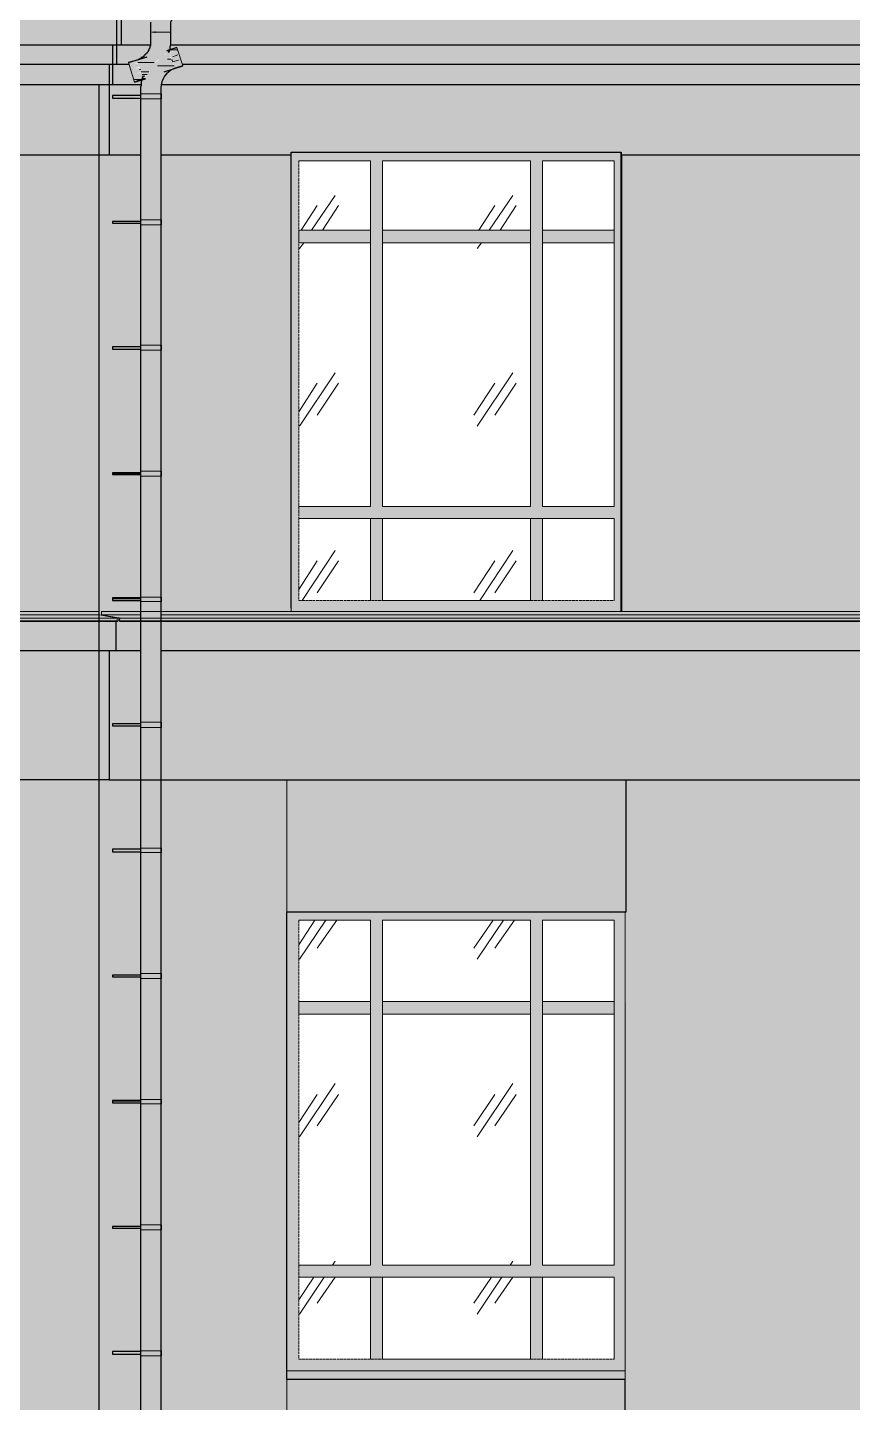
# Model space of a CAD drawing. Header units: millimetres. Extents: x -11345 to 411485, y -9810 to 73012.
# Drawn here: x 298521 to 302648, y 7960 to 14842 of the extents above; entities that cross this region are included whole.
import ezdxf

# ---------------------------------------------------------------- set-up
doc = ezdxf.new("R2010")
doc.units = ezdxf.units.MM
doc.linetypes.add('PDF_IMPORT', pattern=[1, 0.8, -0.2])
for name, color, linetype in [('PDF _Линии', 7, 'Continuous'), ('PDF _Стены внутренние', 7, 'Continuous'), ('PDF _Стены наружные', 7, 'Continuous')]:
    doc.layers.add(name, color=color, linetype=linetype)
for name, color, linetype, true_color in [('PDF _Обобщенные модели', 7, 'Continuous', 0xb5bcbf), ('PDF _Ограждение', 7, 'Continuous', 0x7f7f7f), ('PDF _Окна', 7, 'Continuous', 0x383e42), ('PDF _Стены штриховка поверхности', 7, 'Continuous', 0xcacbcc)]:
    doc.layers.add(name, color=color, linetype=linetype, true_color=true_color)

msp = doc.modelspace()

# ---------------------------------------------------------------- hatches: boundary and pattern name
at = {"layer": 'PDF _Обобщенные модели', "transparency": 33554559}
h = msp.add_hatch(color=256, dxfattribs=at)
h.paths.add_polyline_path([(299263.84871, 14725.52209), (299233.06297, 14713.97744), (299229.9844, 14717.05602), (299238.45048, 14717.05602), (299259.61567, 14725.52209)])
h.paths.add_polyline_path([(299234.21744, 14708.58994), (299238.45048, 14700.12386), (299238.45048, 14695.89082), (299234.21744, 14704.3569)], flags=0)
h.paths.add_polyline_path([(299179.18794, 14683.19171), (299179.18794, 14678.95867), (299166.48882, 14670.49259), (299158.02275, 14666.25955), (299153.78971, 14666.25955), (299174.9549, 14678.95867)], flags=0)
h.paths.add_polyline_path([(299246.91655, 14670.49259), (299266.67073, 14676.13664), (299246.91655, 14666.25955), (299251.14959, 14657.79348), (299251.14959, 14649.3274), (299246.91655, 14662.02652), (299246.91655, 14666.25955)], flags=0)
h.paths.add_polyline_path([(299170.72186, 14649.3274), (299153.78971, 14636.62829), (299158.02275, 14640.86132)], flags=0)
h.paths.add_polyline_path([(299094.52717, 14611.23006), (299098.76021, 14619.69613), (299098.76021, 14615.46309), (299094.52717, 14606.99702), (299093.11616, 14609.81904)], flags=0)
h.paths.add_polyline_path([(299115.69236, 14602.76398), (299111.45933, 14598.53094), (299107.22629, 14595.35616), (299107.22629, 14598.53094), (299111.45933, 14598.53094), (299111.45933, 14602.76398)], flags=0)
h.paths.add_polyline_path([(299081.82806, 6949.43065), (299086.0611, 6953.66368), (299086.0611, 6949.43065)], flags=0)
h.paths.add_polyline_path([(299062.77938, 14587.94835), (299056.42983, 14585.83183), (299060.66287, 14587.52504)], flags=0)
h.paths.add_polyline_path([(299077.59502, 14594.2979), (299069.12894, 14590.06486), (299063.48489, 14588.65385)], flags=0)
h.paths.add_polyline_path([(299102.99325, 14598.53094), (299102.99325, 14594.2979), (299098.76021, 14590.06486), (299100.17122, 14590.06486), (299094.52717, 14585.83183), (299098.76021, 14590.06486)], flags=0)
h.paths.add_polyline_path([(299074.42024, 14616.52135), (299077.59502, 14619.69613), (299081.82806, 14619.69613)], flags=0)
h.paths.add_polyline_path([(299128.39148, 14615.46309), (299128.39148, 14619.69613), (299132.62452, 14619.69613)], flags=0)
h.paths.add_polyline_path([(299090.29413, 14619.69613), (299086.0611, 14615.46309), (299060.66287, 14609.81904)], flags=0)
h.paths.add_polyline_path([(299081.82806, 14640.86132), (299047.96375, 14632.39525), (299069.12894, 14640.86132), (299081.82806, 14645.09436), (299086.0611, 14645.09436)], flags=0)
h.paths.add_polyline_path([(299276.54782, 14657.79348), (299269.49276, 14654.97145), (299270.19826, 14655.67696)], flags=0)
h.paths.add_polyline_path([(299280.78086, 14683.19171), (299268.08174, 14676.84215), (299255.38263, 14673.66737)], flags=0)
h.paths.add_polyline_path([(299242.68351, 14695.89082), (299246.91655, 14695.89082), (299238.45048, 14691.65779), (299242.68351, 14683.19171), (299238.45048, 14681.07519), (299238.45048, 14683.19171), (299242.68351, 14683.19171), (299238.45048, 14687.42475), (299238.45048, 14691.65779), (299229.9844, 14687.42475), (299234.21744, 14691.65779)], flags=0)
h.paths.add_polyline_path([(299213.05225, 14708.58994), (299208.81921, 14704.3569), (299204.58617, 14704.3569), (299213.05225, 14712.82298)], flags=0)
h.paths.add_polyline_path([(299272.31478, 14725.52209), (299272.31478, 14729.75513), (299268.08174, 14742.45425), (299238.45048, 14729.75513), (299234.21744, 14729.75513), (299229.9844, 14725.52209), (299225.75136, 14725.52209), (299227.86788, 14721.28905), (299225.75136, 14717.05602), (299225.75136, 14725.52209), (299229.9844, 14729.75513), (299234.21744, 14733.98817), (299234.21744, 14742.45425), (299238.45048, 14772.08551), (299238.45048, 14869.4454), (299263.84871, 14924.47489), (299263.84871, 15042.99997), (299259.61567, 15030.30085), (299259.61567, 15026.06781), (299251.14959, 15013.3687), (299242.68351, 15004.90262), (299234.21744, 14992.20351), (299217.28528, 14983.73743), (299208.81921, 14983.73743), (299200.35313, 14979.50439), (299174.9549, 14979.50439), (299166.48882, 14983.73743), (299149.55667, 14987.97047), (299136.85756, 14996.43655), (299128.39148, 15004.90262), (299124.15844, 15017.60174), (299115.69236, 15030.30085), (299111.45933, 15030.30085), (299111.45933, 14924.47489), (299136.85756, 14869.4454), (299136.85756, 14772.08551), (299132.62452, 14742.45425), (299128.39148, 14733.98817), (299124.15844, 14729.75513), (299115.69236, 14712.82298), (299098.76021, 14691.65779), (299086.0611, 14687.42475), (299069.12894, 14678.95867), (299073.36198, 14666.25955), (299073.36198, 14662.02652), (299052.19679, 14657.79348), (299064.8959, 14662.02652), (299066.58912, 14663.71973), (299073.36198, 14666.25955), (299069.12894, 14674.72563), (299069.12894, 14678.95867), (299064.8959, 14678.95867), (299060.66287, 14674.72563), (299031.0316, 14666.25955), (299026.79856, 14666.25955), (299026.79856, 14657.79348), (299031.0316, 14645.09436), (299035.26464, 14640.86132), (299035.26464, 14632.39525), (299039.49767, 14619.69613), (299043.73071, 14619.69613), (299043.73071, 14615.46309), (299047.96375, 14606.99702), (299067.01242, 14613.34658), (299056.75545, 14608.95073), (299047.96375, 14606.99702), (299047.96375, 14594.2979), (299052.19679, 14585.83183), (299052.19679, 14581.59879), (299056.42983, 14573.13271), (299056.42983, 14568.89967), (299060.66287, 14573.13271), (299094.52717, 14581.59879), (299094.52717, 14573.13271), (299090.29413, 14539.2684), (299086.0611, 14539.2684), (299090.29413, 14509.63714), (299086.0611, 14509.63714), (299086.0611, 14501.17106), (298946.37083, 14501.17106), (298946.37083, 14488.47194), (298984.46818, 14488.47194), (299086.0611, 14492.70498), (299086.0611, 14484.23891), (299090.29413, 13878.91442), (299086.0611, 13878.91442), (299086.0611, 13870.44835), (298946.37083, 13870.44835), (298946.37083, 13861.98227), (299086.0611, 13861.98227), (299086.0611, 13853.51619), (299090.29413, 13252.42475), (299086.0611, 13252.42475), (299086.0611, 13243.95867), (298946.37083, 13243.95867), (298946.37083, 13231.25955), (299086.0611, 13231.25955), (299086.0611, 13227.02652), (299090.29413, 12621.70203), (299086.0611, 12621.70203), (299086.0611, 12613.23596), (298946.37083, 12613.23596), (298946.37083, 12604.76988), (299086.0611, 12604.76988), (299086.0611, 12596.3038), (299090.29413, 11990.97932), (299086.0611, 11990.97932), (299086.0611, 11986.74628), (298946.37083, 11986.74628), (298946.37083, 11974.04717), (299086.0611, 11974.04717), (299086.0611, 11969.81413), (299090.29413, 11364.48964), (299086.0611, 11364.48964), (299086.0611, 11356.02357), (298946.37083, 11356.02357), (298946.37083, 11347.55749), (299086.0611, 11347.55749), (299086.0611, 11339.09141), (299090.29413, 10733.76693), (299086.0611, 10733.76693), (299086.0611, 10729.53389), (298946.37083, 10729.53389), (298946.37083, 10716.83478), (299086.0611, 10716.83478), (299086.0611, 10712.60174), (299090.29413, 10107.27725), (299086.0611, 10107.27725), (299086.0611, 10098.81118), (298946.37083, 10098.81118), (298946.37083, 10090.3451), (299086.0611, 10090.3451), (299086.0611, 10081.87902), (299090.29413, 9476.55454), (299086.0611, 9476.55454), (299086.0611, 9472.3215), (298946.37083, 9468.08846), (298946.37083, 9459.62239), (299086.0611, 9459.62239), (299086.0611, 9455.38935), (299090.29413, 8850.06486), (299086.0611, 8850.06486), (299086.0611, 8841.59879), (298946.37083, 8841.59879), (298946.37083, 8833.13271), (299086.0611, 8833.13271), (299086.0611, 8824.66663), (299090.29413, 8219.34215), (299086.0611, 8219.34215), (299086.0611, 8215.10911), (298946.37083, 8210.87607), (298946.37083, 8202.41), (299086.0611, 8202.41), (299086.0611, 8193.94392), (299090.29413, 7592.85248), (299086.0611, 7592.85248), (299086.0611, 7584.3864), (298946.37083, 7584.3864), (298946.37083, 7575.92032), (299086.0611, 7575.92032), (299086.0611, 7567.45425), (299090.29413, 6962.12976), (299086.0611, 6962.12976), (299086.0611, 6957.89672), (298946.37083, 6953.66368), (298946.37083, 6945.19761), (299086.0611, 6945.19761), (299086.0611, 6936.73153), (299090.29413, 6335.64009), (299086.0611, 6335.64009), (299086.0611, 6327.17401), (298946.37083, 6327.17401), (298946.37083, 6318.70793), (299086.0611, 6318.70793), (299086.0611, 5700.68433), (298984.46818, 5696.4513), (298988.70121, 5692.21826), (298992.93425, 5692.21826), (298997.16729, 5687.98522), (299086.0611, 5687.98522), (299086.0611, 5679.51914), (299191.88705, 5683.75218), (299191.88705, 5704.91737), (299187.65402, 5704.91737), (299187.65402, 6310.24186), (299191.88705, 6310.24186), (299191.88705, 6335.64009), (299187.65402, 6335.64009), (299187.65402, 6936.73153), (299191.88705, 6936.73153), (299191.88705, 6962.12976), (299187.65402, 6962.12976), (299187.65402, 7567.45425), (299191.88705, 7567.45425), (299191.88705, 7592.85248), (299187.65402, 7592.85248), (299187.65402, 8193.94392), (299191.88705, 8193.94392), (299191.88705, 8219.34215), (299187.65402, 8219.34215), (299187.65402, 8824.66663), (299191.88705, 8824.66663), (299191.88705, 8850.06486), (299187.65402, 8850.06486), (299187.65402, 9455.38935), (299191.88705, 9455.38935), (299191.88705, 9476.55454), (299187.65402, 9476.55454), (299187.65402, 10081.87902), (299191.88705, 10081.87902), (299191.88705, 10107.27725), (299187.65402, 10107.27725), (299187.65402, 10712.60174), (299191.88705, 10712.60174), (299191.88705, 10733.76693), (299187.65402, 10733.76693), (299187.65402, 11339.09141), (299191.88705, 11339.09141), (299191.88705, 11364.48964), (299187.65402, 11364.48964), (299187.65402, 11969.81413), (299191.88705, 11969.81413), (299191.88705, 11990.97932), (299187.65402, 11990.97932), (299187.65402, 12596.3038), (299191.88705, 12596.3038), (299191.88705, 12621.70203), (299187.65402, 12621.70203), (299187.65402, 13227.02652), (299191.88705, 13227.02652), (299191.88705, 13252.42475), (299187.65402, 13252.42475), (299187.65402, 13853.51619), (299191.88705, 13853.51619), (299191.88705, 13878.91442), (299187.65402, 13878.91442), (299187.65402, 14484.23891), (299191.88705, 14484.23891), (299191.88705, 14509.63714), (299187.65402, 14509.63714), (299187.65402, 14539.2684), (299196.12009, 14573.13271), (299200.35313, 14581.59879), (299200.35313, 14585.83183), (299208.81921, 14598.53094), (299229.9844, 14619.69613), (299255.38263, 14636.62829), (299263.84871, 14636.62829), (299297.71301, 14649.3274), (299297.71301, 14657.79348), (299293.47997, 14666.25955), (299289.24694, 14683.19171), (299285.0139, 14691.65779), (299285.0139, 14700.12386), (299280.78086, 14708.58994), (299255.38263, 14700.12386), (299244.09453, 14697.30184), (299246.91655, 14700.12386), (299280.78086, 14708.58994), (299276.54782, 14712.82298)], flags=0)
h.paths.add_polyline_path([(299263.84871, 14742.45425), (299229.9844, 14729.75513), (299234.21744, 14729.75513), (299268.08174, 14742.45425)])
msp.add_hatch(color=7, dxfattribs=at).paths.add_polyline_path([(299162.25579, 14818.64894), (299162.25579, 14822.88197), (299158.02275, 14822.88197), (299153.78971, 14818.64894), (299158.02275, 14814.4159), (299162.25579, 14814.4159)])
at = {"layer": 'PDF _Ограждение', "true_color": 0x373f43, "transparency": 33554559}
h = msp.add_hatch(color=149, dxfattribs=at)
h.paths.add_polyline_path([(298891.34133, 11902.08551), (298976.0021, 11885.15336), (298980.23514, 11885.15336), (298980.23514, 11872.45425), (298984.46818, 11872.45425), (298984.46818, 11868.22121), (299086.0611, 11868.22121), (299086.0611, 11919.01767), (298891.34133, 11919.01767)])
h.paths.add_polyline_path([(291851.79856, 11919.01767), (291851.79856, 11868.22121), (298971.76906, 11868.22121), (298971.76906, 11872.45425), (298967.53602, 11872.45425), (298971.76906, 11885.15336), (298878.64222, 11902.08551), (298878.64222, 11919.01767)])
msp.add_hatch(color=149, dxfattribs=at).paths.add_polyline_path([(306379.58617, 11919.01767), (299187.65402, 11919.01767), (299187.65402, 11868.22121), (306379.58617, 11868.22121)])
at = {"layer": 'PDF _Окна', "transparency": 33554687}
h = msp.add_hatch(color=256, dxfattribs=at)
h.paths.add_polyline_path([(301096.75431, 13828.11796), (301096.75431, 14175.22711), (301456.56257, 14175.22711), (301456.56257, 13828.11796)])
h.paths.add_polyline_path([(300237.44753, 11974.04717), (299877.63927, 11974.04717), (299877.63927, 12384.65189), (300237.44753, 12384.65189)], flags=0)
h.paths.add_polyline_path([(300296.71006, 11974.04717), (300296.71006, 12384.65189), (301037.49177, 12384.65189), (301037.49177, 11974.04717)], flags=0)
h.paths.add_polyline_path([(301490.42688, 11919.01767), (301490.42688, 14217.55749), (299839.54192, 14217.55749), (299839.54192, 11919.01767)], flags=0)
h.paths.add_polyline_path([(299877.63927, 13828.11796), (299877.63927, 14175.22711), (300237.44753, 14175.22711), (300237.44753, 13828.11796)], flags=0)
h.paths.add_polyline_path([(301037.49177, 13764.62239), (301037.49177, 12443.91442), (300296.71006, 12443.91442), (300296.71006, 13764.62239)], flags=0)
h.paths.add_polyline_path([(301096.75431, 11974.04717), (301096.75431, 12384.65189), (301456.56257, 12384.65189), (301456.56257, 11974.04717)], flags=0)
h.paths.add_polyline_path([(301037.49177, 13828.11796), (300296.71006, 13828.11796), (300296.71006, 14175.22711), (301037.49177, 14175.22711)], flags=0)
h.paths.add_polyline_path([(301096.75431, 13764.62239), (301456.56257, 13764.62239), (301456.56257, 12443.91442), (301096.75431, 12443.91442)], flags=0)
h.paths.add_polyline_path([(299877.63927, 13764.62239), (300237.44753, 13764.62239), (300237.44753, 12443.91442), (299877.63927, 12443.91442)], flags=0)
h = msp.add_hatch(color=256, dxfattribs=at)
h.paths.add_polyline_path([(300296.71006, 9967.58699), (300296.71006, 10373.95867), (301037.49177, 10373.95867), (301037.49177, 9967.58699)])
h.paths.add_polyline_path([(300237.44753, 9904.09141), (300237.44753, 8646.87902), (299877.63927, 8646.87902), (299877.63927, 9904.09141)], flags=0)
h.paths.add_polyline_path([(301456.56257, 9904.09141), (301456.56257, 8646.87902), (301096.75431, 8646.87902), (301096.75431, 9904.09141)], flags=0)
h.paths.add_polyline_path([(300237.44753, 9967.58699), (299877.63927, 9967.58699), (299877.63927, 10373.95867), (300237.44753, 10373.95867)], flags=0)
h.paths.add_polyline_path([(301456.56257, 9967.58699), (301096.75431, 9967.58699), (301096.75431, 10373.95867), (301456.56257, 10373.95867)], flags=0)
h.paths.add_polyline_path([(301511.59207, 8075.41885), (301511.59207, 10416.28905), (299818.37673, 10416.28905), (299818.37673, 8075.41885)], flags=0)
h.paths.add_polyline_path([(301037.49177, 8587.61649), (301037.49177, 8177.01177), (300296.71006, 8177.01177), (300296.71006, 8587.61649)], flags=0)
h.paths.add_polyline_path([(301096.75431, 8177.01177), (301096.75431, 8587.61649), (301456.56257, 8587.61649), (301456.56257, 8177.01177)], flags=0)
h.paths.add_polyline_path([(300296.71006, 9904.09141), (301037.49177, 9904.09141), (301037.49177, 8646.87902), (300296.71006, 8646.87902)], flags=0)
h.paths.add_polyline_path([(299877.63927, 8177.01177), (299877.63927, 8587.61649), (300237.44753, 8587.61649), (300237.44753, 8177.01177)], flags=0)
at = {"layer": 'PDF _Стены наружные', "transparency": 33554687}
msp.add_hatch(color=256, dxfattribs=at).paths.add_polyline_path([(299822.60977, 8075.41885), (299822.60977, 8079.65189), (299818.37673, 8079.65189), (299814.14369, 8075.41885), (299818.37673, 8071.18581), (299822.60977, 8071.18581)])
at = {"layer": 'PDF _Стены штриховка поверхности', "true_color": 0xfbfbf4, "transparency": 33554687}
for points in [[(291898.36198, 14746.68728), (291898.36198, 14738.22121), (291932.22629, 14746.68728), (291961.85756, 14657.79348), (291966.09059, 14649.3274), (291915.29413, 14632.39525), (291894.12894, 14619.69613), (291872.96375, 14598.53094), (291856.0316, 14568.89967), (291856.0316, 14556.20056), (291851.79856, 14539.2684), (291851.79856, 14509.63714), (291856.0316, 14509.63714), (291856.0316, 14484.23891), (291851.79856, 14484.23891), (291851.79856, 14137.12976), (292562.949, 14137.12976), (292562.949, 14204.85838), (292567.18204, 11919.01767), (298878.64222, 11919.01767), (298878.64222, 11902.08551), (298976.0021, 11885.15336), (298971.76906, 11885.15336), (298967.53602, 11872.45425), (298971.76906, 11872.45425), (298971.76906, 11868.22121), (291851.79856, 11868.22121), (291851.79856, 11360.25661), (291856.0316, 11360.25661), (291856.0316, 11330.62534), (291851.79856, 11330.62534), (291851.79856, 10729.53389), (291856.0316, 10729.53389), (291856.0316, 10699.90262), (291851.79856, 10699.90262), (291851.79856, 10276.59879), (292567.18204, 10276.59879), (292562.949, 8016.15631), (291851.79856, 8016.15631), (291851.79856, 7575.92032), (291856.0316, 7575.92032), (291856.0316, 7546.28905), (291851.79856, 7546.28905), (291851.79856, 6945.19761), (291856.0316, 6945.19761), (291856.0316, 6915.56634), (291851.79856, 6915.56634), (291851.79856, 6314.47489), (291856.0316, 6314.47489), (291856.0316, 6284.84363), (291851.79856, 6284.84363), (291851.79856, 6276.37755), (292507.9195, 6276.37755), (292507.9195, 4079.43065), (295970.54487, 4079.43065), (295970.54487, 5391.67253), (295979.01095, 5391.67253), (295979.01095, 5108.05897), (295987.47702, 5108.05897), (295987.47702, 5412.83773), (297054.20269, 5412.83773), (297054.20269, 6123.98817), (297033.0375, 6123.98817), (297033.0375, 6094.3569), (297028.80446, 6094.3569), (297028.80446, 6123.98817), (297003.40623, 6123.98817), (297003.40623, 6128.22121), (297028.80446, 6128.22121), (297028.80446, 6157.85248), (297033.0375, 6157.85248), (297033.0375, 6526.12681), (296956.84281, 6526.12681), (296956.84281, 6589.62239), (297388.61272, 6915.56634), (297426.71006, 6945.19761), (297532.53602, 7025.62534), (297638.36198, 6945.19761), (298108.22924, 6589.62239), (298108.22924, 6526.12681), (298032.03455, 6526.12681), (298032.03455, 6157.85248), (298036.26759, 6157.85248), (298036.26759, 6128.22121), (298061.66582, 6128.22121), (298061.66582, 6123.98817), (298036.26759, 6123.98817), (298036.26759, 6094.3569), (298032.03455, 6094.3569), (298032.03455, 5412.83773), (298544.23219, 5412.83773), (298544.23219, 5497.49849), (298468.0375, 5497.49849), (298468.0375, 5535.59584), (298844.77791, 5793.81118), (298878.64222, 5772.64599), (298971.76906, 5704.91737), (298976.0021, 5704.91737), (298980.23514, 5700.68433), (299086.0611, 5700.68433), (299086.0611, 6318.70793), (298946.37083, 6318.70793), (298946.37083, 6327.17401), (299086.0611, 6327.17401), (299086.0611, 6945.19761), (298946.37083, 6945.19761), (298946.37083, 6957.89672), (299086.0611, 6957.89672), (299086.0611, 7575.92032), (298946.37083, 7575.92032), (298946.37083, 7584.3864), (299086.0611, 7584.3864), (299086.0611, 8202.41), (298946.37083, 8202.41), (298946.37083, 8215.10911), (299086.0611, 8215.10911), (299086.0611, 8833.13271), (298946.37083, 8833.13271), (298946.37083, 8841.59879), (299086.0611, 8841.59879), (299086.0611, 9459.62239), (298946.37083, 9459.62239), (298946.37083, 9472.3215), (299086.0611, 9472.3215), (299086.0611, 10090.3451), (298946.37083, 10090.3451), (298946.37083, 10098.81118), (299086.0611, 10098.81118), (299086.0611, 10716.83478), (298946.37083, 10716.83478), (298946.37083, 10729.53389), (299086.0611, 10729.53389), (299086.0611, 11347.55749), (298946.37083, 11347.55749), (298946.37083, 11356.02357), (299086.0611, 11356.02357), (299086.0611, 11868.22121), (298984.46818, 11868.22121), (298980.23514, 11872.45425), (298980.23514, 11885.15336), (298891.34133, 11902.08551), (298891.34133, 11919.01767), (299086.0611, 11919.01767), (299086.0611, 11974.04717), (298946.37083, 11974.04717), (298946.37083, 11986.74628), (299086.0611, 11986.74628), (299086.0611, 12604.76988), (298946.37083, 12604.76988), (298946.37083, 12613.23596), (299086.0611, 12613.23596), (299086.0611, 13231.25955), (298946.37083, 13235.49259), (298946.37083, 13243.95867), (299086.0611, 13243.95867), (299086.0611, 13861.98227), (298946.37083, 13861.98227), (298946.37083, 13870.44835), (299086.0611, 13870.44835), (299086.0611, 14488.47194), (298946.37083, 14492.70498), (298946.37083, 14501.17106), (299086.0611, 14501.17106), (299086.0611, 14509.63714), (299090.29413, 14547.73448), (299090.29413, 14581.59879), (299086.0611, 14581.59879), (299056.42983, 14568.89967), (299047.96375, 14594.2979), (299026.79856, 14657.79348), (299031.0316, 14657.79348), (299026.79856, 14666.25955), (299073.36198, 14683.19171), (299098.76021, 14695.89082), (299119.9254, 14717.05602), (299132.62452, 14746.68728), (299136.85756, 14755.15336), (299136.85756, 14869.4454), (299111.45933, 14924.47489), (299111.45933, 14954.10616), (292084.61567, 14954.10616), (292084.61567, 14755.15336), (292059.21744, 14767.85248), (292038.05225, 14776.31855), (291902.59502, 14844.04717), (291902.59502, 14755.15336)], [(299187.65402, 11339.09141), (299187.65402, 10733.76693), (299191.88705, 10733.76693), (299191.88705, 10712.60174), (299187.65402, 10712.60174), (299187.65402, 10107.27725), (299191.88705, 10107.27725), (299191.88705, 10081.87902), (299187.65402, 10081.87902), (299187.65402, 9476.55454), (299191.88705, 9476.55454), (299191.88705, 9455.38935), (299187.65402, 9455.38935), (299187.65402, 8850.06486), (299191.88705, 8850.06486), (299191.88705, 8824.66663), (299187.65402, 8824.66663), (299187.65402, 8219.34215), (299191.88705, 8219.34215), (299191.88705, 8193.94392), (299187.65402, 8193.94392), (299187.65402, 7592.85248), (299191.88705, 7592.85248), (299191.88705, 7567.45425), (299187.65402, 7567.45425), (299187.65402, 6962.12976), (299191.88705, 6962.12976), (299191.88705, 6936.73153), (299187.65402, 6936.73153), (299187.65402, 6335.64009), (299191.88705, 6335.64009), (299191.88705, 6310.24186), (299187.65402, 6310.24186), (299187.65402, 5704.91737), (299191.88705, 5704.91737), (299191.88705, 5679.51914), (299187.65402, 5679.51914), (299187.65402, 5552.52799), (299217.28528, 5531.3628), (299217.28528, 5497.49849), (299187.65402, 5497.49849), (299187.65402, 5412.83773), (299852.24104, 5412.83773), (299852.24104, 6276.37755), (299818.37673, 6276.37755), (299818.37673, 11076.64304), (301515.82511, 11076.64304), (301511.59207, 8075.41885), (301511.59207, 6276.37755), (301553.92245, 6276.37755), (301553.92245, 5412.83773), (303852.46228, 5412.83773), (303852.46228, 6276.37755), (303848.22924, 6276.37755), (303848.22924, 11076.64304), (305524.51242, 11076.64304), (305524.51242, 6276.37755), (305528.74546, 6276.37755), (305528.74546, 5412.83773), (306379.58617, 5412.83773), (306379.58617, 11868.22121), (299187.65402, 11868.22121), (299187.65402, 11364.48964), (299191.88705, 11364.48964), (299191.88705, 11339.09141)]]:
    msp.add_hatch(color=7, dxfattribs=at).paths.add_polyline_path(points)
h = msp.add_hatch(color=7, dxfattribs=at)
h.paths.add_polyline_path([(299234.21744, 14755.15336), (299234.21744, 14733.98817), (299268.08174, 14742.45425), (299297.71301, 14657.79348), (306379.58617, 14657.79348), (306379.58617, 14860.97932), (306375.35313, 14865.21236), (306337.25579, 14954.10616), (299263.84871, 14954.10616), (299263.84871, 14924.47489), (299238.45048, 14865.21236), (299238.45048, 14767.85248)])
h.paths.add_polyline_path([(299187.65402, 14484.23891), (299187.65402, 13878.91442), (299191.88705, 13878.91442), (299191.88705, 13853.51619), (299187.65402, 13853.51619), (299187.65402, 13252.42475), (299191.88705, 13252.42475), (299191.88705, 13227.02652), (299187.65402, 13227.02652), (299187.65402, 12621.70203), (299191.88705, 12621.70203), (299191.88705, 12596.3038), (299187.65402, 12596.3038), (299187.65402, 11990.97932), (299191.88705, 11990.97932), (299191.88705, 11969.81413), (299187.65402, 11969.81413), (299187.65402, 11919.01767), (299839.54192, 11919.01767), (299839.54192, 12621.70203), (299835.30888, 13227.02652), (299835.30888, 14204.85838), (299839.54192, 14204.85838), (299839.54192, 14217.55749), (301490.42688, 14217.55749), (301494.65992, 14204.85838), (301494.65992, 11919.01767), (303856.69531, 11919.01767), (303856.69531, 14217.55749), (305524.51242, 14217.55749), (305524.51242, 11919.01767), (306379.58617, 11919.01767), (306379.58617, 14657.79348), (299297.71301, 14653.56044), (299297.71301, 14649.3274), (299251.14959, 14632.39525), (299234.21744, 14619.69613), (299225.75136, 14619.69613), (299208.81921, 14598.53094), (299191.88705, 14568.89967), (299191.88705, 14556.20056), (299187.65402, 14539.2684), (299187.65402, 14509.63714), (299191.88705, 14509.63714), (299191.88705, 14484.23891)])
at = {"layer": 'PDF _Стены штриховка поверхности', "true_color": 0x88d4d9, "transparency": 33554687}
for points in [[(301515.82511, 11076.64304), (299818.37673, 11076.64304), (299818.37673, 10416.28905), (301515.82511, 10416.28905)], [(301511.59207, 8075.41885), (299818.37673, 8075.41885), (299818.37673, 6276.37755), (301511.59207, 6276.37755)]]:
    msp.add_hatch(color=133, dxfattribs=at).paths.add_polyline_path(points)

# ---------------------------------------------------------------- linework, layer by layer
at = {"layer": 'PDF _Линии', "lineweight": 30}
for points in [[(298967.53602, 14657.79348), (298967.53602, 14954.10616)], [(298988.70121, 14954.10616), (298988.70121, 14755.15336)], [(299136.85756, 14869.4454), (299136.85756, 14818.64894), (299136.85756, 14772.08551), (299136.85756, 14767.85248), (299136.85756, 14763.61944), (299136.85756, 14759.3864), (299136.85756, 14755.15336), (299136.85756, 14750.92032), (299132.62452, 14746.68728), (299132.62452, 14742.45425), (299132.62452, 14738.22121), (299128.39148, 14733.98817), (299128.39148, 14729.75513), (299124.15844, 14725.52209), (299124.15844, 14721.28905), (299119.9254, 14717.05602), (299119.9254, 14712.82298), (299115.69236, 14712.82298), (299111.45933, 14708.58994), (299111.45933, 14704.3569), (299107.22629, 14704.3569), (299102.99325, 14700.12386), (299102.99325, 14695.89082), (299098.76021, 14695.89082), (299094.52717, 14691.65779), (299090.29413, 14691.65779), (299090.29413, 14687.42475), (299086.0611, 14687.42475), (299081.82806, 14683.19171), (299077.59502, 14683.19171), (299073.36198, 14678.95867), (299069.12894, 14678.95867), (299026.79856, 14666.25955), (299119.9254, 14695.89082)], [(299229.9844, 14717.05602), (299229.9844, 14721.28905), (299234.21744, 14729.75513), (299234.21744, 14738.22121), (299234.21744, 14746.68728), (299238.45048, 14755.15336), (299238.45048, 14763.61944), (299238.45048, 14772.08551), (299238.45048, 14818.64894), (299238.45048, 14869.4454), (299263.84871, 14924.47489)], [(291902.59502, 14755.15336), (299136.85756, 14755.15336)], [(298946.37083, 14755.15336), (298946.37083, 14556.20056)], [(291961.85756, 14657.79348), (299031.0316, 14657.79348)], [(298929.43868, 14657.79348), (298929.43868, 14204.85838)], [(299098.76021, 14598.53094), (299094.52717, 14590.06486), (299094.52717, 14581.59879), (299090.29413, 14573.13271), (299090.29413, 14568.89967), (299090.29413, 14560.4336), (299090.29413, 14551.96752), (299086.0611, 14543.50144), (299086.0611, 14539.2684), (299086.0611, 14496.93802), (299086.0611, 5624.48964)], [(291856.0316, 14556.20056), (299090.29413, 14556.20056)], [(299086.0611, 14501.17106), (298946.37083, 14501.17106), (298946.37083, 14496.93802), (298946.37083, 14488.47194), (299086.0611, 14488.47194)], [(299086.0611, 14509.63714), (299086.0611, 14484.23891)], [(299191.88705, 14484.23891), (299191.88705, 14509.63714)], [(291851.79856, 14204.85838), (299086.0611, 14204.85838)], [(299187.65402, 14204.85838), (299839.54192, 14204.85838), (299839.54192, 14217.55749), (301490.42688, 14217.55749), (301490.42688, 11935.94982)], [(299839.54192, 11935.94982), (299839.54192, 14204.85838)], [(301490.42688, 11919.01767), (301490.42688, 14204.85838), (303856.69531, 14204.85838), (303856.69531, 14217.55749), (305524.51242, 14217.55749), (305524.51242, 11919.01767)], [(301490.42688, 14204.85838), (301490.42688, 14217.55749)], [(301494.65992, 11935.94982), (301494.65992, 14204.85838)], [(299086.0611, 13870.44835), (298946.37083, 13870.44835), (298946.37083, 13866.21531), (298946.37083, 13861.98227), (299086.0611, 13861.98227)], [(299086.0611, 13878.91442), (299086.0611, 13853.51619)], [(299191.88705, 13853.51619), (299191.88705, 13878.91442)], [(299086.0611, 13243.95867), (298946.37083, 13243.95867), (298946.37083, 13239.72563), (298946.37083, 13231.25955), (299086.0611, 13231.25955)], [(299086.0611, 13252.42475), (299086.0611, 13227.02652)], [(299191.88705, 13227.02652), (299191.88705, 13252.42475)], [(299086.0611, 12613.23596), (298946.37083, 12613.23596), (298946.37083, 12609.00292), (298946.37083, 12604.76988), (299086.0611, 12604.76988)], [(299086.0611, 12621.70203), (299086.0611, 12596.3038)], [(299191.88705, 12596.3038), (299191.88705, 12621.70203)], [(299086.0611, 11986.74628), (298946.37083, 11986.74628), (298946.37083, 11982.51324), (298946.37083, 11974.04717), (299086.0611, 11974.04717)], [(299086.0611, 11990.97932), (299086.0611, 11969.81413)], [(299191.88705, 11969.81413), (299191.88705, 11990.97932)], [(298963.30298, 11868.22121), (298963.30298, 11724.2979)], [(298980.23514, 11885.15336), (298971.76906, 11885.15336)], [(298929.43868, 11724.2979), (298929.43868, 11076.64304), (291851.79856, 11076.64304)], [(291851.79856, 11724.2979), (299086.0611, 11724.2979)], [(299086.0611, 11356.02357), (298946.37083, 11356.02357), (298946.37083, 11351.79053), (298946.37083, 11347.55749), (299086.0611, 11347.55749)], [(299086.0611, 11364.48964), (299086.0611, 11339.09141)], [(299191.88705, 11339.09141), (299191.88705, 11364.48964)], [(301511.59207, 6276.37755), (301511.59207, 8075.41885), (299818.37673, 8075.41885), (299818.37673, 10416.28905), (301515.82511, 10416.28905), (301515.82511, 11076.64304)], [(299086.0611, 10729.53389), (298946.37083, 10729.53389), (298946.37083, 10721.06781), (298946.37083, 10716.83478), (299086.0611, 10716.83478)], [(299086.0611, 10733.76693), (299086.0611, 10712.60174)], [(299191.88705, 10712.60174), (299191.88705, 10733.76693)], [(299086.0611, 10098.81118), (298946.37083, 10098.81118), (298946.37083, 10094.57814), (298946.37083, 10090.3451), (299086.0611, 10090.3451)], [(299086.0611, 10107.27725), (299086.0611, 10081.87902)], [(299191.88705, 10081.87902), (299191.88705, 10107.27725)], [(299086.0611, 9472.3215), (298946.37083, 9472.3215), (298946.37083, 9463.85543), (298946.37083, 9459.62239), (299086.0611, 9459.62239)], [(299086.0611, 9476.55454), (299086.0611, 9455.38935)], [(299191.88705, 9455.38935), (299191.88705, 9476.55454)], [(299086.0611, 8841.59879), (298946.37083, 8841.59879), (298946.37083, 8837.36575), (298946.37083, 8833.13271), (299086.0611, 8833.13271)], [(299086.0611, 8850.06486), (299086.0611, 8824.66663)], [(299191.88705, 8824.66663), (299191.88705, 8850.06486)], [(299086.0611, 8215.10911), (298946.37083, 8215.10911), (298946.37083, 8206.64304), (298946.37083, 8202.41), (299086.0611, 8202.41)], [(299086.0611, 8219.34215), (299086.0611, 8193.94392)], [(299191.88705, 8193.94392), (299191.88705, 8219.34215)]]:
    msp.add_lwpolyline(points, dxfattribs=at)
for points in [[(299225.75136, 14729.75513), (299268.08174, 14742.45425), (299217.28528, 14725.52209)], [(299098.76021, 14585.83183), (299056.42983, 14568.89967), (299111.45933, 14585.83183), (299107.22629, 14585.83183)]]:
    msp.add_lwpolyline(points, close=True, dxfattribs=at)
at = {"layer": 'PDF _Линии', "lineweight": 30, "ltscale": 146.595292}
for points in [[(299234.21744, 14755.15336), (321694.71891, 14755.15336)], [(299297.71301, 14657.79348), (321673.55372, 14657.79348)], [(299191.88705, 14556.20056), (321652.38853, 14556.20056)], [(299187.65402, 11724.2979), (321698.95195, 11724.2979)], [(298929.43868, 11076.64304), (321665.08764, 11076.64304)]]:
    msp.add_lwpolyline(points, dxfattribs=at)
at = {"layer": 'PDF _Линии', "lineweight": 30}
msp.add_lwpolyline([(299204.58617, 14619.69613), (299297.71301, 14649.3274), (299255.38263, 14636.62829, 0.2970841488), (299187.65402, 14539.2684), (299187.65402, 14496.93802), (299187.65402, 5552.52799)], format="xyb", dxfattribs=at)
at = {"layer": 'PDF _Линии', "lineweight": 30, "ltscale": 53.041842}
msp.add_lwpolyline([(298878.64222, 5412.83773), (298878.64222, 14556.20056)], dxfattribs=at)
at = {"layer": 'PDF _Обобщенные модели', "color": 7, "lineweight": 18}
for points in [[(299141.09059, 14818.64894), (299136.85756, 14818.64894)], [(299145.32363, 14818.64894), (299158.02275, 14818.64894), (299174.9549, 14818.64894), (299179.18794, 14818.64894), (299196.12009, 14818.64894), (299200.35313, 14818.64894), (299217.28528, 14818.64894), (299221.51832, 14818.64894), (299229.9844, 14818.64894), (299234.21744, 14818.64894), (299238.45048, 14818.64894)], [(299086.0611, 14509.63714), (299191.88705, 14509.63714)], [(299086.0611, 14484.23891), (299187.65402, 14484.23891), (299191.88705, 14484.23891)], [(299086.0611, 13878.91442), (299187.65402, 13878.91442), (299191.88705, 13878.91442)], [(299086.0611, 13853.51619), (299187.65402, 13853.51619), (299191.88705, 13853.51619)], [(299086.0611, 13252.42475), (299187.65402, 13252.42475), (299191.88705, 13252.42475)], [(299086.0611, 13227.02652), (299187.65402, 13227.02652), (299191.88705, 13227.02652)], [(299086.0611, 12621.70203), (299187.65402, 12621.70203), (299191.88705, 12621.70203)], [(299086.0611, 12596.3038), (299187.65402, 12596.3038), (299191.88705, 12596.3038)], [(299086.0611, 11990.97932), (299187.65402, 11990.97932), (299191.88705, 11990.97932)], [(299086.0611, 11969.81413), (299187.65402, 11969.81413), (299191.88705, 11969.81413)], [(299086.0611, 11364.48964), (299187.65402, 11364.48964), (299191.88705, 11364.48964)], [(299086.0611, 11339.09141), (299187.65402, 11339.09141), (299191.88705, 11339.09141)], [(299086.0611, 10733.76693), (299187.65402, 10733.76693), (299191.88705, 10733.76693)], [(299086.0611, 10712.60174), (299187.65402, 10712.60174), (299191.88705, 10712.60174)], [(299086.0611, 10107.27725), (299187.65402, 10107.27725), (299191.88705, 10107.27725)], [(299086.0611, 10081.87902), (299187.65402, 10081.87902), (299191.88705, 10081.87902)], [(299086.0611, 9476.55454), (299187.65402, 9476.55454), (299191.88705, 9476.55454)], [(299086.0611, 9455.38935), (299187.65402, 9455.38935), (299191.88705, 9455.38935)], [(299086.0611, 8850.06486), (299187.65402, 8850.06486), (299191.88705, 8850.06486)], [(299086.0611, 8824.66663), (299187.65402, 8824.66663), (299191.88705, 8824.66663)], [(299086.0611, 8219.34215), (299187.65402, 8219.34215), (299191.88705, 8219.34215)], [(299086.0611, 8193.94392), (299187.65402, 8193.94392), (299191.88705, 8193.94392)]]:
    msp.add_lwpolyline(points, dxfattribs=at)
at = {"layer": 'PDF _Обобщенные модели', "lineweight": 0}
for points in [[(299234.21744, 14729.75513), (299229.9844, 14729.75513), (299234.21744, 14729.75513)], [(299272.31478, 14729.75513), (299238.45048, 14729.75513), (299272.31478, 14729.75513)], [(299153.78971, 14666.25955), (299073.36198, 14666.25955), (299153.78971, 14666.25955)], [(299238.45048, 14683.19171), (299221.51832, 14683.19171), (299238.45048, 14683.19171)], [(299225.75136, 14717.05602), (299225.75136, 14725.52209), (299225.75136, 14717.05602)], [(299229.9844, 14717.05602), (299229.9844, 14717.05602), (299229.9844, 14717.05602)], [(299246.91655, 14670.49259), (299242.68351, 14683.19171), (299246.91655, 14670.49259)], [(299246.91655, 14695.89082), (299272.31478, 14704.3569), (299246.91655, 14695.89082)], [(299246.91655, 14670.49259), (299276.54782, 14678.95867), (299246.91655, 14670.49259)], [(299086.0611, 14632.39525), (299081.82806, 14632.39525), (299086.0611, 14632.39525)], [(299128.39148, 14619.69613), (299090.29413, 14619.69613), (299128.39148, 14619.69613)], [(299119.9254, 14606.99702), (299094.52717, 14606.99702), (299119.9254, 14606.99702)], [(299107.22629, 14598.53094), (299094.52717, 14598.53094), (299107.22629, 14598.53094)], [(299098.76021, 14590.06486), (299098.76021, 14590.06486), (299098.76021, 14590.06486)], [(299098.76021, 14590.06486), (299098.76021, 14590.06486), (299098.76021, 14590.06486)], [(299255.38263, 14649.3274), (299251.14959, 14649.3274), (299255.38263, 14649.3274)], [(299259.61567, 14636.62829), (299255.38263, 14636.62829), (299259.61567, 14636.62829)], [(299094.52717, 14581.59879), (299052.19679, 14581.59879), (299094.52717, 14581.59879)], [(299098.76021, 14585.83183), (299098.76021, 14585.83183), (299098.76021, 14585.83183)], [(299086.0611, 13861.98227), (298946.37083, 13861.98227), (299086.0611, 13861.98227)], [(299086.0611, 12609.00292), (298946.37083, 12609.00292), (299086.0611, 12609.00292)], [(299086.0611, 12604.76988), (298946.37083, 12604.76988), (299086.0611, 12604.76988)], [(299086.0611, 11982.51324), (298946.37083, 11982.51324), (299086.0611, 11982.51324)], [(299086.0611, 11347.55749), (298946.37083, 11347.55749), (299086.0611, 11347.55749)], [(299086.0611, 10090.3451), (298946.37083, 10090.3451), (299086.0611, 10090.3451)], [(299086.0611, 9468.08846), (298946.37083, 9468.08846), (299086.0611, 9468.08846)], [(299086.0611, 8833.13271), (298946.37083, 8833.13271), (299086.0611, 8833.13271)]]:
    msp.add_lwpolyline(points, dxfattribs=at)
at = {"layer": 'PDF _Обобщенные модели', "color": 7, "lineweight": 18}
for points in [[(299268.08174, 14742.45425), (299297.71301, 14649.3274)], [(299056.42983, 14568.89967), (299026.79856, 14666.25955)]]:
    msp.add_lwpolyline(points, close=True, dxfattribs=at)
at = {"layer": 'PDF _Обобщенные модели', "lineweight": 0}
for points in [[(299073.36198, 14666.25955), (299073.36198, 14666.25955), (299073.36198, 14666.25955)], [(299073.36198, 14666.25955), (299073.36198, 14666.25955), (299073.36198, 14666.25955)], [(299225.75136, 14725.52209), (299225.75136, 14725.52209), (299225.75136, 14725.52209)], [(299242.68351, 14683.19171), (299242.68351, 14683.19171), (299242.68351, 14683.19171)], [(299039.49767, 14653.56044), (299039.49767, 14653.56044), (299039.49767, 14653.56044)], [(299043.73071, 14632.39525), (299043.73071, 14632.39525), (299043.73071, 14632.39525)], [(299094.52717, 14598.53094), (299094.52717, 14598.53094), (299094.52717, 14598.53094)], [(299251.14959, 14649.3274), (299170.72186, 14649.3274), (299251.14959, 14649.3274)]]:
    msp.add_lwpolyline(points, close=True, dxfattribs=at)
at = {"layer": 'PDF _Ограждение', "color": 7, "lineweight": 9}
for points in [[(291851.79856, 11919.01767), (298878.64222, 11919.01767), (298878.64222, 11902.08551)], [(299086.0611, 11902.08551), (298891.34133, 11902.08551), (298891.34133, 11919.01767), (298891.34133, 11902.08551), (298980.23514, 11885.15336), (298976.0021, 11872.45425), (298980.23514, 11872.45425), (298984.46818, 11868.22121), (298984.46818, 11872.45425), (298980.23514, 11872.45425), (298984.46818, 11885.15336), (298891.34133, 11902.08551)], [(291851.79856, 11902.08551), (298878.64222, 11902.08551), (298971.76906, 11885.15336)], [(291851.79856, 11885.15336), (298971.76906, 11885.15336), (298967.53602, 11872.45425)], [(298971.76906, 11872.45425), (298967.53602, 11872.45425), (291851.79856, 11872.45425), (298971.76906, 11872.45425), (298971.76906, 11868.22121), (291851.79856, 11868.22121)], [(298980.23514, 11872.45425), (298984.46818, 11872.45425), (298980.23514, 11872.45425)]]:
    msp.add_lwpolyline(points, dxfattribs=at)
at = {"layer": 'PDF _Ограждение', "color": 7, "lineweight": 9, "ltscale": 146.595292}
for points in [[(299187.65402, 11902.08551), (321542.32953, 11902.08551), (321542.32953, 11919.01767), (298891.34133, 11919.01767)], [(298980.23514, 11872.45425), (321135.95785, 11872.45425), (298984.46818, 11872.45425)], [(321135.95785, 11885.15336), (298984.46818, 11885.15336)], [(321635.45638, 11868.22121), (298984.46818, 11868.22121)]]:
    msp.add_lwpolyline(points, dxfattribs=at)
at = {"layer": 'PDF _Ограждение', "color": 7, "lineweight": 9}
msp.add_lwpolyline([(298976.0021, 11872.45425), (298980.23514, 11872.45425), (298984.46818, 11868.22121), (298984.46818, 11872.45425), (298980.23514, 11872.45425)], close=True, dxfattribs=at)
at = {"layer": 'PDF _Ограждение', "lineweight": 0}
msp.add_lwpolyline([(298984.46818, 11872.45425), (298984.46818, 11872.45425), (298984.46818, 11872.45425)], close=True, dxfattribs=at)
at = {"layer": 'PDF _Ограждение', "color": 149, "lineweight": 0, "true_color": 0x373f43}
msp.add_lwpolyline([(298984.46818, 11872.45425), (299086.0611, 11872.45425), (298984.46818, 11872.45425)], dxfattribs=at)
at = {"layer": 'PDF _Окна', "color": 7, "lineweight": 9}
for points in [[(300237.44753, 13823.88492), (300237.44753, 14175.22711), (300237.44753, 12443.91442), (300237.44753, 13764.62239), (299877.63927, 13764.62239), (299877.63927, 13828.11796), (300237.44753, 13828.11796)], [(300237.44753, 14175.22711), (299877.63927, 14175.22711)], [(301037.49177, 13823.88492), (301037.49177, 14175.22711), (301037.49177, 12443.91442), (301037.49177, 13764.62239), (300296.71006, 13764.62239), (300296.71006, 13828.11796), (301037.49177, 13828.11796)], [(301037.49177, 14175.22711), (300296.71006, 14175.22711), (300296.71006, 12443.91442), (301037.49177, 12443.91442)], [(301456.56257, 13823.88492), (301456.56257, 14175.22711), (301456.56257, 12443.91442), (301456.56257, 13764.62239), (301096.75431, 13764.62239), (301096.75431, 13828.11796), (301456.56257, 13828.11796)], [(301456.56257, 14175.22711), (301096.75431, 14175.22711), (301096.75431, 12443.91442), (301456.56257, 12443.91442)], [(300059.65992, 14001.67253), (299941.13484, 13828.11796)], [(300948.59797, 14001.67253), (300830.07289, 13828.11796)], [(299970.76611, 13950.87607), (299890.33838, 13828.11796)], [(300076.59207, 13950.87607), (299996.16434, 13828.11796)], [(300859.70416, 13950.87607), (300779.27643, 13828.11796)], [(300965.53012, 13950.87607), (300885.10239, 13828.11796)], [(299877.63927, 13764.62239), (299877.63927, 13828.11796)], [(299877.63927, 13828.11796), (299877.63927, 13828.11796)], [(299877.63927, 13806.95277), (299877.63927, 13806.95277)], [(299877.63927, 13764.62239), (299877.63927, 13764.62239)], [(299903.0375, 13764.62239), (299881.8723, 13734.99112)], [(300296.71006, 13764.62239), (300296.71006, 13828.11796)], [(300296.71006, 13828.11796), (300296.71006, 13828.11796)], [(300296.71006, 13764.62239), (300296.71006, 13764.62239)], [(300791.97555, 13764.62239), (300770.81036, 13734.99112)], [(301096.75431, 13764.62239), (301096.75431, 13828.11796)], [(301096.75431, 13828.11796), (301096.75431, 13828.11796)], [(301096.75431, 13764.62239), (301096.75431, 13764.62239)], [(300059.65992, 13112.73448), (299881.8723, 12846.05307)], [(300948.59797, 13112.73448), (300770.81036, 12846.05307)], [(299970.76611, 13061.93802), (299877.63927, 12918.01472)], [(300076.59207, 13061.93802), (299970.76611, 12901.08256)], [(300859.70416, 13061.93802), (300753.8782, 12901.08256)], [(300965.53012, 13061.93802), (300859.70416, 12901.08256)], [(300237.44753, 12443.91442), (299877.63927, 12443.91442)], [(300296.71006, 12384.65189), (300296.71006, 11974.04717), (301037.49177, 11974.04717)], [(301096.75431, 11974.04717), (301096.75431, 12384.65189)], [(300059.65992, 12223.79643), (299894.57142, 11974.04717)], [(300948.59797, 12223.79643), (300783.50947, 11974.04717)], [(299970.76611, 12172.99997), (299877.63927, 12029.07666)], [(300076.59207, 12172.99997), (299970.76611, 12012.14451)], [(300859.70416, 12172.99997), (300753.8782, 12012.14451)], [(300965.53012, 12172.99997), (300859.70416, 12012.14451)], [(299958.067, 10373.95867), (299877.63927, 10251.20056)], [(300237.44753, 10373.95867), (299877.63927, 10373.95867)], [(300013.09649, 10373.95867), (299881.8723, 10179.23891)], [(300068.12599, 10373.95867), (299970.76611, 10234.2684)], [(301037.49177, 10373.95867), (300296.71006, 10373.95867), (300296.71006, 8646.87902), (301037.49177, 8646.87902)], [(300851.23809, 10373.95867), (300753.8782, 10234.2684)], [(300902.03455, 10373.95867), (300770.81036, 10179.23891)], [(300957.06405, 10373.95867), (300859.70416, 10234.2684)], [(301456.56257, 10373.95867), (301096.75431, 10373.95867), (301096.75431, 8646.87902), (301456.56257, 8646.87902)], [(299877.63927, 9904.09141), (299877.63927, 9967.58699)], [(299877.63927, 9967.58699), (299877.63927, 9967.58699)], [(300296.71006, 9904.09141), (300296.71006, 9967.58699)], [(300296.71006, 9967.58699), (300296.71006, 9967.58699)], [(301096.75431, 9904.09141), (301096.75431, 9967.58699)], [(301096.75431, 9967.58699), (301096.75431, 9967.58699)], [(299877.63927, 9904.09141), (299877.63927, 9904.09141)], [(300296.71006, 9904.09141), (300296.71006, 9904.09141)], [(301096.75431, 9904.09141), (301096.75431, 9904.09141)], [(299970.76611, 9501.95277), (299877.63927, 9362.2625)], [(300059.65992, 9556.98227), (299881.8723, 9290.30085)], [(300076.59207, 9501.95277), (299970.76611, 9345.33035)], [(300859.70416, 9501.95277), (300753.8782, 9345.33035)], [(300948.59797, 9556.98227), (300770.81036, 9290.30085)], [(300965.53012, 9501.95277), (300859.70416, 9345.33035)], [(300237.44753, 8646.87902), (299877.63927, 8646.87902)], [(300059.65992, 8668.04422), (300046.9608, 8646.87902)], [(300948.59797, 8668.04422), (300935.89885, 8646.87902)], [(299953.83396, 8587.61649), (299877.63927, 8473.32445)], [(300004.63042, 8587.61649), (299881.8723, 8401.3628)], [(300059.65992, 8587.61649), (299970.76611, 8456.3923)], [(300296.71006, 8587.61649), (300296.71006, 8177.01177), (301037.49177, 8177.01177)], [(300842.77201, 8587.61649), (300753.8782, 8456.3923)], [(300893.56847, 8587.61649), (300770.81036, 8401.3628)], [(300948.59797, 8587.61649), (300859.70416, 8456.3923)], [(301096.75431, 8177.01177), (301096.75431, 8587.61649)], [(299818.37673, 8117.74923), (301511.59207, 8117.74923), (299818.37673, 8117.74923)]]:
    msp.add_lwpolyline(points, dxfattribs=at)
at = {"layer": 'PDF _Окна', "color": 7, "linetype": 'PDF_IMPORT', "lineweight": 9, "ltscale": 17.313738}
msp.add_lwpolyline([(299877.63927, 14175.22711), (299877.63927, 11974.04717), (301456.56257, 11974.04717)], dxfattribs=at)
at = {"layer": 'PDF _Окна', "color": 7, "linetype": 'PDF_IMPORT', "lineweight": 9, "ltscale": 7.408079}
for points in [[(301456.56257, 12384.65189), (299877.63927, 12384.65189)], [(301456.56257, 8587.61649), (299877.63927, 8587.61649)]]:
    msp.add_lwpolyline(points, dxfattribs=at)
at = {"layer": 'PDF _Окна', "color": 7, "lineweight": 9}
for points in [[(300237.44753, 12384.65189), (300237.44753, 11974.04717)], [(301037.49177, 12384.65189), (301037.49177, 11974.04717)], [(301456.56257, 12384.65189), (301456.56257, 11974.04717)], [(300237.44753, 9904.09141), (299877.63927, 9904.09141), (299877.63927, 9967.58699), (300237.44753, 9967.58699), (300237.44753, 10373.95867), (300237.44753, 8646.87902)], [(301037.49177, 9904.09141), (300296.71006, 9904.09141), (300296.71006, 9967.58699), (301037.49177, 9967.58699), (301037.49177, 10373.95867), (301037.49177, 8646.87902)], [(301456.56257, 9904.09141), (301096.75431, 9904.09141), (301096.75431, 9967.58699), (301456.56257, 9967.58699), (301456.56257, 10373.95867), (301456.56257, 8646.87902)], [(300237.44753, 8587.61649), (300237.44753, 8177.01177)], [(301037.49177, 8587.61649), (301037.49177, 8177.01177)], [(301456.56257, 8587.61649), (301456.56257, 8177.01177)]]:
    msp.add_lwpolyline(points, close=True, dxfattribs=at)
at = {"layer": 'PDF _Окна', "lineweight": 0}
for points in [[(301037.49177, 11974.04717), (301037.49177, 11974.04717), (301037.49177, 11974.04717)], [(300237.44753, 8646.87902), (300237.44753, 8646.87902), (300237.44753, 8646.87902)], [(301037.49177, 8177.01177), (301037.49177, 8177.01177), (301037.49177, 8177.01177)], [(299818.37673, 8117.74923), (301511.59207, 8117.74923), (299818.37673, 8117.74923)]]:
    msp.add_lwpolyline(points, close=True, dxfattribs=at)
at = {"layer": 'PDF _Окна', "color": 7, "linetype": 'PDF_IMPORT', "lineweight": 9, "ltscale": 17.271406}
msp.add_lwpolyline([(299877.63927, 10373.95867), (299877.63927, 8177.01177), (301456.56257, 8177.01177)], dxfattribs=at)
at = {"layer": 'PDF _Стены внутренние', "lineweight": 18}
msp.add_lwpolyline([(301490.42688, 11935.94982), (301490.42688, 11919.01767)], dxfattribs=at)
at = {"layer": 'PDF _Стены внутренние', "color": 33, "lineweight": 0, "true_color": 0xdf8d79}
msp.add_lwpolyline([(301490.42688, 11919.01767), (301490.42688, 11919.01767), (301490.42688, 11919.01767)], close=True, dxfattribs=at)
at = {"layer": 'PDF _Стены внутренние', "lineweight": 18}
msp.add_lwpolyline([(301511.59207, 8075.41885), (301511.59207, 10416.28905)], close=True, dxfattribs=at)
at = {"layer": 'PDF _Стены наружные', "lineweight": 18}
for points in [[(301490.42688, 14217.55749), (301490.42688, 14204.85838)], [(301494.65992, 14204.85838), (301494.65992, 11919.01767), (301494.65992, 11935.94982)], [(299839.54192, 11919.01767), (299839.54192, 11935.94982)], [(299818.37673, 11076.64304), (299818.37673, 10416.28905)], [(301511.59207, 10416.28905), (301511.59207, 8075.41885)], [(299818.37673, 8075.41885), (299818.37673, 6276.37755)]]:
    msp.add_lwpolyline(points, dxfattribs=at)
at = {"layer": 'PDF _Стены наружные', "color": 254, "lineweight": 0, "true_color": 0xe2e2e2}
for points in [[(301494.65992, 11919.01767), (301494.65992, 11919.01767), (301494.65992, 11919.01767)], [(301511.59207, 8075.41885), (301511.59207, 8075.41885), (301511.59207, 8075.41885)]]:
    msp.add_lwpolyline(points, close=True, dxfattribs=at)
at = {"layer": 'PDF _Стены наружные', "color": 31, "lineweight": 0, "true_color": 0xf4cc95}
msp.add_lwpolyline([(301511.59207, 8075.41885), (301511.59207, 8075.41885), (301511.59207, 8075.41885)], close=True, dxfattribs=at)
at = {"layer": 'PDF _Стены наружные', "color": 31, "true_color": 0xf4cc95, "transparency": 33554559}
msp.add_solid([(301511.59207, 8088.11796), (301511.59207, 8075.41885), (301511.59207, 8075.41885)], dxfattribs=at)
at = {"layer": 'PDF _Стены штриховка поверхности', "color": 133, "lineweight": 0, "true_color": 0x88d4d9}
msp.add_lwpolyline([(301511.59207, 8075.41885), (300906.26759, 8075.41885), (301511.59207, 8075.41885)], dxfattribs=at)

doc.saveas('drawing.dxf')
